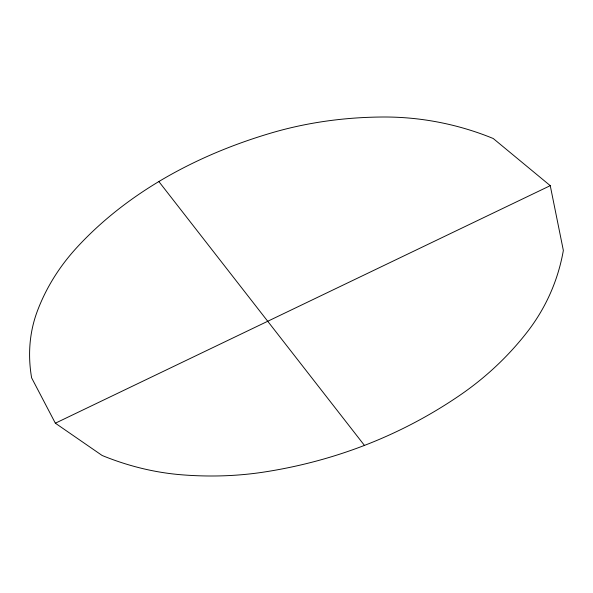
<?xml version="1.0" encoding="UTF-8"?>
<svg xmlns="http://www.w3.org/2000/svg" width="593" height="593" viewBox="0 0 593 593"><rect width="100%" height="100%" fill="white"/><g stroke="black" fill="none" stroke-linecap="round" stroke-linejoin="round"><path stroke-width="0.89" d="M55.357 423.202L550.252 185.661L563.35 250.431A244.813 211.99 21.5 0 1 526.769 332.599A396.932 343.036 37.9 0 1 459.642 395.427A697.22 568.509 58.6 0 1 264.73 471.946A382.1 313.356 37.7 0 1 181.013 474.741A222.464 172.237 29.5 0 1 102.129 455.476L55.357 423.202L31.622 377.845A211.679 158.494 22.5 0 1 37.315 311.192A334.259 248.808 16 0 1 76.853 247.518A506.911 358.061 9.6 0 1 271.468 132.921A349.24 266.635 12.1 0 1 383.137 117.006A234.791 190.85 12.5 0 1 493.235 138.51L550.252 185.661M158.865 181.554L364.45 445.41"/></g></svg>
